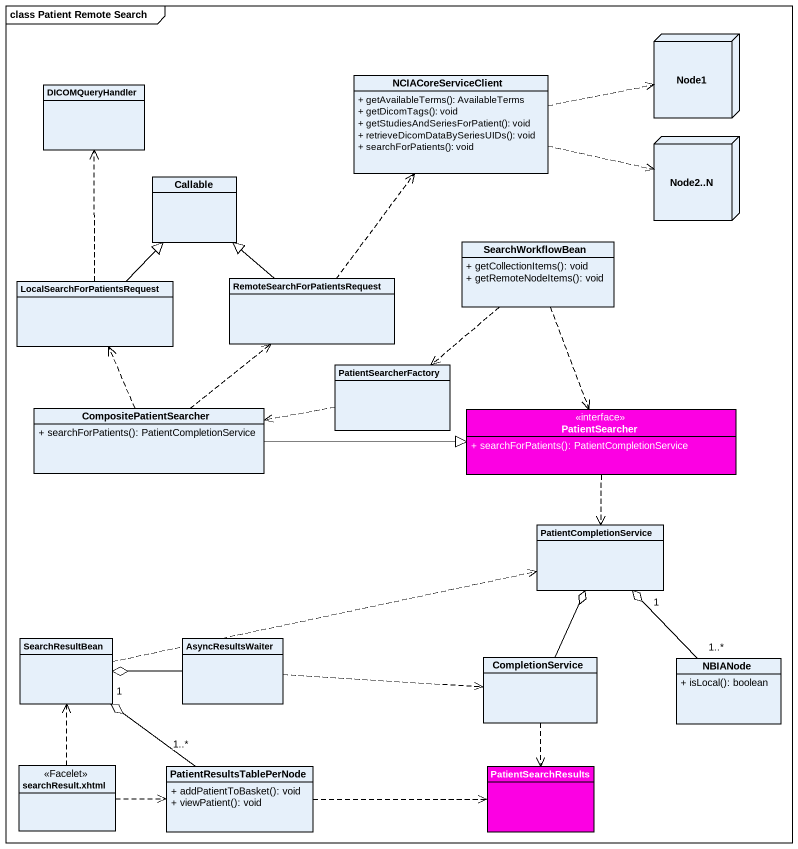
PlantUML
@startuml
mainframe class Patient Remote Search
allowmixing
hide circle
hide empty members
skinparam classAttributeIconSize 0
class NCIACoreServiceClient {
  + getAvailableTerms(): AvailableTerms
  + getDicomTags(): void
  + getStudiesAndSeriesForPatient(): void
  + retrieveDicomDataBySeriesUIDs(): void
  + searchForPatients(): void
}
node Node1
class DICOMQueryHandler
node "Node2..N" as Node2_N
class Callable
class SearchWorkflowBean {
  + getCollectionItems(): void
  + getRemoteNodeItems(): void
}
class "LocalSearchForPatientsRequest" as LocalSearchForPatientsReques
class "RemoteSearchForPatientsRequest" as RemoteSearchForPatientsReque
class PatientSearcherFactory
class CompositePatientSearcher {
  + searchForPatients(): PatientCompletionService
}
class PatientSearcher <<interface>> #FC00E3 {
  + searchForPatients(): PatientCompletionService
}
class PatientCompletionService
class SearchResultBean
class AsyncResultsWaiter
class CompletionService
class NBIANode {
  + isLocal(): boolean
}
class "searchResult.xhtml" as searchResult_xhtml <<Facelet>>
class PatientResultsTablePerNode {
  + addPatientToBasket(): void
  + viewPatient(): void
}
class PatientSearchResults #FC00E3
NCIACoreServiceClient .right.> Node1
NCIACoreServiceClient .right.> Node2_N
SearchWorkflowBean ..> PatientSearcherFactory
SearchWorkflowBean ..> PatientSearcher
LocalSearchForPatientsReques .up.> DICOMQueryHandler
LocalSearchForPatientsReques -up-|> Callable
RemoteSearchForPatientsReque .up.> NCIACoreServiceClient
RemoteSearchForPatientsReque -up-|> Callable
PatientSearcherFactory .left.> CompositePatientSearcher
CompositePatientSearcher .up.> LocalSearchForPatientsReques
CompositePatientSearcher .up.> RemoteSearchForPatientsReque
CompositePatientSearcher -right-|> PatientSearcher
PatientSearcher ..> PatientCompletionService
SearchResultBean .right.> PatientCompletionService
AsyncResultsWaiter -left-o SearchResultBean
AsyncResultsWaiter .right.> CompletionService
CompletionService -up-o PatientCompletionService
CompletionService ..> PatientSearchResults
NBIANode "1..*" -up-o "1" PatientCompletionService
searchResult_xhtml .up.> SearchResultBean
searchResult_xhtml .right.> PatientResultsTablePerNode
PatientResultsTablePerNode "1..*" -up-o "1" SearchResultBean
PatientResultsTablePerNode .right.> PatientSearchResults
@enduml
